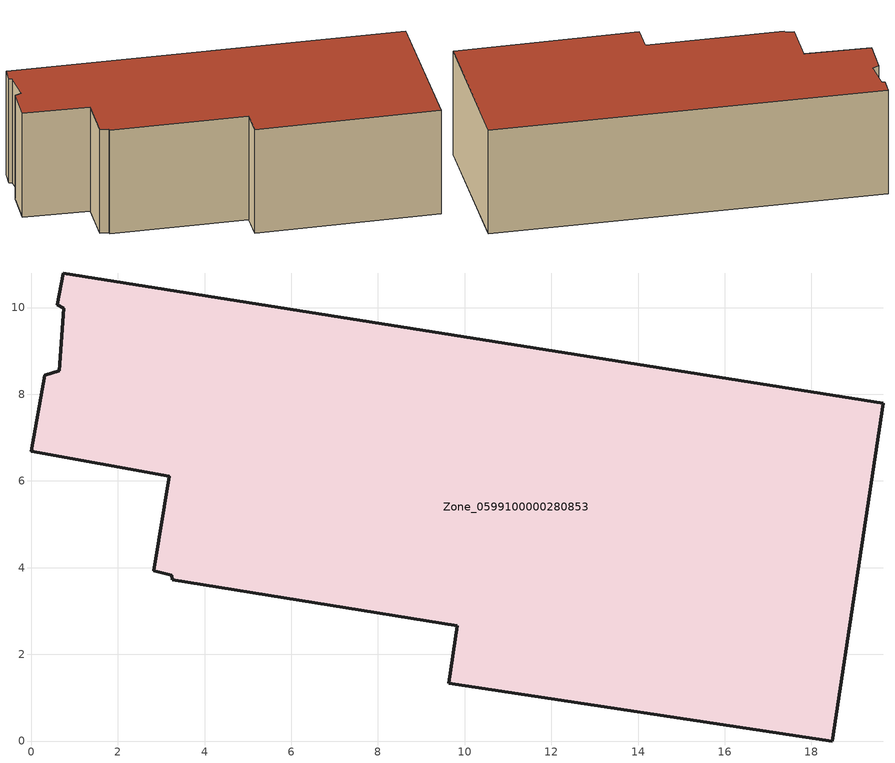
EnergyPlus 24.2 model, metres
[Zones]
Zone_0599100000280853
 floor ground (C_G): 2.83,3.93 3.18,6.11 0,6.69 0.31,8.44 0.65,8.54 0.75,9.98 0.6,10.06 0.73,10.8 19.66,7.79 18.48,0 9.63,1.33 9.83,2.66 3.25,3.72 3.25,3.82 z0
 wall outside (C_F): 19.66,7.79 0.73,10.8 0.6,10.06 0.75,9.98 0.65,8.54 0.31,8.44 0,6.69 3.18,6.11 2.83,3.93 3.25,3.82 3.25,3.72 9.83,2.66 9.63,1.33 18.48,0 19.66,7.79 z0:5.55
 roof outside (C_R): 0.75,9.98 0.65,8.54 0.31,8.44 0,6.69 3.18,6.11 2.83,3.93 3.25,3.82 3.25,3.72 9.83,2.66 9.63,1.33 18.48,0 19.66,7.79 0.73,10.8 0.6,10.06 z5.55
[BUILDING]
Pand.0599100000280853: North Axis=0; Terrain=City; Loads Convergence Tolerance Value=0.04; Temperature Convergence Tolerance Value=0.4; Solar Distribution=FullExterior; Maximum Number of Warmup Days=25; Minimum Number of Warmup Days=1
[Site:Location]
Rotterdam.The.Hague.AP_ZH_NLD Design_Conditions: Latitude=51.96; Longitude=4.45; Time Zone=1; Elevation=-4.5
[SITE:GROUNDTEMPERATURE:BUILDINGSURFACE]
18, 18, 18, 18, 18, 18, 18, 18, 18, 18, 18, 18
[MATERIAL] Thermal Absorptance=0.9; Solar Absorptance=0.7; Visible Absorptance=0.7
Name | Roughness | Thickness | Conductivity | Density | Specific Heat
G.TC.1946 | MediumSmooth | 0.15 | 1 | 540 | 1210
F.TC.1946 | Rough | 0.3 | 0.857143 | 1920 | 840
R.TC.1946 | MediumRough | 0.2 | 0.909091 | 1500 | 1000
[CONSTRUCTION]
C_G: G.TC.1946
C_F: F.TC.1946
C_R: R.TC.1946
[ZONE]
Zone_0599100000280853: Type=1; Multiplier=1; Ceiling Height=Autocalculate; Volume=Autocalculate; Floor Area=autocalculate; Part of Total Floor Area=Yes
[ZONEINFILTRATION:DESIGNFLOWRATE]
Infil_Zone_0599100000280853: Zone or ZoneList or Space or SpaceList=Zone_0599100000280853; Schedule=AlwaysOn; Design Flow Rate Calculation Method=Flow/Area; Flow Rate per Floor Area=0.003; Constant Term Coefficient=1; Temperature Term Coefficient=0; Velocity Term Coefficient=0; Velocity Squared Term Coefficient=0
[HVACTEMPLATE:ZONE:IDEALLOADSAIRSYSTEM]
Zone_0599100000280853: Maximum Heating Supply Air Temperature=50; Minimum Cooling Supply Air Temperature=13; Maximum Heating Supply Air Humidity Ratio=0.0156; Minimum Cooling Supply Air Humidity Ratio=0.0077; Heating Limit=NoLimit; Cooling Limit=NoLimit; Dehumidification Control Type=ConstantSensibleHeatRatio; Cooling Sensible Heat Ratio=0.7; Dehumidification Setpoint=60; Humidification Control Type=None; Humidification Setpoint=30; Outdoor Air Method=None; Outdoor Air Flow Rate per Person=0.00944; Outdoor Air Flow Rate per Zone Floor Area=0; Outdoor Air Flow Rate per Zone=0; Demand Controlled Ventilation Type=None; Outdoor Air Economizer Type=NoEconomizer; Heat Recovery Type=None; Sensible Heat Recovery Effectiveness=0.7; Latent Heat Recovery Effectiveness=0.65
[ZONECONTROL:THERMOSTAT]
ThermostatControl_Zone_0599100000280853: Zone or ZoneList=Zone_0599100000280853; Control Type Schedule=DualSetpointControlType; Control 1=Thermostat_Zone_0599100000280853; Temperature Difference Between Cutout And Setpoint=0
[THERMOSTATSETPOINT:DUALSETPOINT]
Thermostat_Zone_0599100000280853: Heating Setpoint Temperature Schedule=HeatingSetpoint_Zone_0599100000280853; Cooling Setpoint Temperature Schedule=CoolingSetpoint_Zone_0599100000280853
[SCHEDULE:COMPACT]
HeatingSetpoint_Zone_0599100000280853: Through: 12/31, For: AllDays, Until: 24:00, 21
CoolingSetpoint_Zone_0599100000280853: Through: 12/31, For: AllDays, Until: 24:00, 24
DualSetpointControlType: Through: 12/31, For: AllDays, Until: 24:00, 4
AlwaysOn: Through: 12/31, For: AllDays, Until: 24:00, 1
